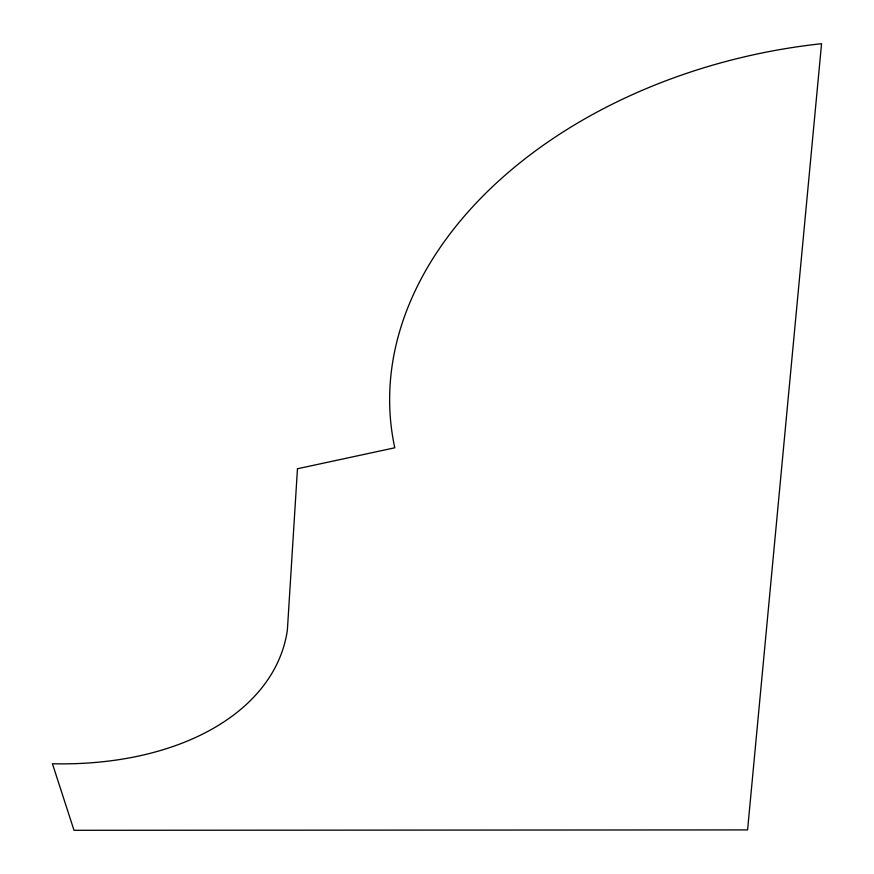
<?xml version="1.0" encoding="UTF-8"?>
<svg xmlns="http://www.w3.org/2000/svg" width="874" height="874" viewBox="0 0 874 874"><rect width="100%" height="100%" fill="white"/><g stroke="black" fill="none" stroke-linecap="round" stroke-linejoin="round"><path stroke-width="1.31" d="M297.466 468.748L287.371 630.176A284.574 180.481 12.3 0 1 52.44 763.756L74.006 830.3L747.587 829.907L821.56 43.7A451.771 319.13 -9.3 0 0 394.786 447.794L297.466 468.748"/></g></svg>
